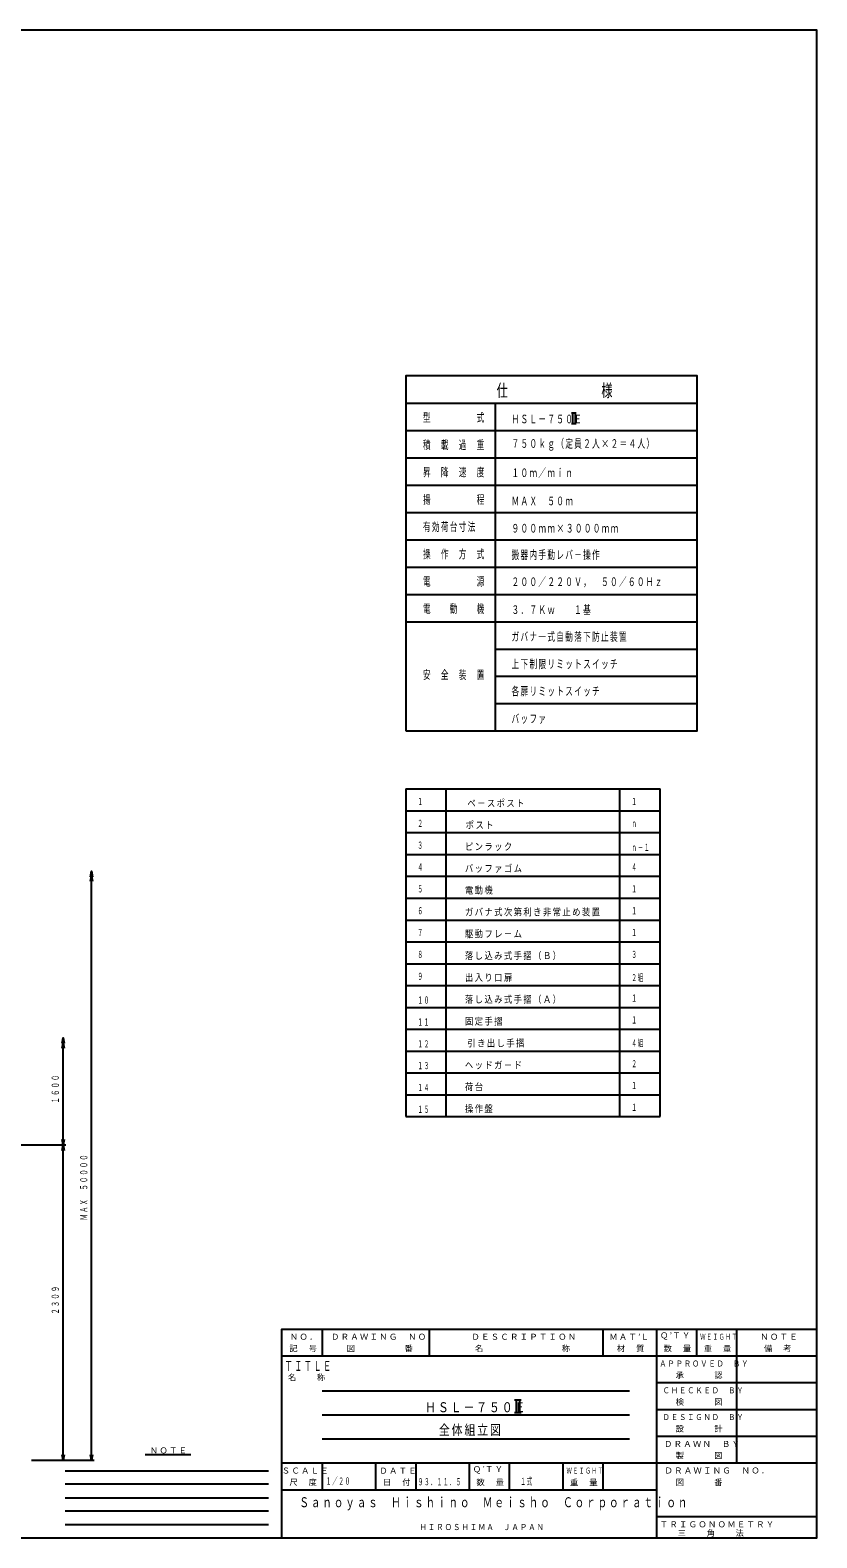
# Model space of a CAD drawing. Units: millimetres, scale not verified. Extents: x -15900 to 15420, y -11200 to 10886.
# Drawn here: x 3889 to 15420, y -11200 to 10886 of the extents above; entities that cross this region are included whole.
import ezdxf
from ezdxf.enums import TextEntityAlignment as Align

# ---------------------------------------------------------------- set-up
doc = ezdxf.new("R2010")
doc.units = ezdxf.units.MM
doc.header["$LTSCALE"] = 40
doc.layers.add('0-0_1', color=1, linetype='Continuous')
doc.styles.add('ＭＳ ゴシック', font='')
doc.styles.get('ＭＳ ゴシック').set_extended_font_data('MS Gothic')

msp = doc.modelspace()

# ---------------------------------------------------------------- linework, layer by layer
at = {"layer": '0-0_1', "color": 5}
for p, q in [((9397.04, 5420.52), (13667.04, 5420.52)), ((10707.04, 5420.52), (10707.04, 620.52)), ((11822.86, 5281.62), (11892.86, 5281.62)), ((11822.86, 5123.54), (11892.86, 5123.54)), ((11840.36, 5281.62), (11840.36, 5123.54)), ((11875.36, 5281.62), (11875.36, 5123.54)), ((9397.04, 5020.52), (13667.04, 5020.52)), ((9397.04, 4620.52), (13667.04, 4620.52)), ((9397.04, 4220.52), (13667.04, 4220.52)), ((9397.04, 3820.52), (13667.04, 3820.52)), ((9397.04, 3420.52), (13667.04, 3420.52)), ((9397.04, 3020.52), (13667.04, 3020.52)), ((9397.04, 2620.52), (13667.04, 2620.52)), ((9397.04, 2220.52), (13667.04, 2220.52)), ((10707.04, 1820.52), (13667.04, 1820.52)), ((10707.04, 1420.52), (13667.04, 1420.52)), ((10707.04, 1020.52), (13667.04, 1020.52)), ((9397.04, -229.39), (9397.04, -5029.39)), ((9397.04, -229.39), (13121.04, -229.39)), ((9985.04, -5029.39), (9985.04, -229.39)), ((12533.04, -5029.39), (12533.04, -229.39)), ((13121.04, -5029.39), (13121.04, -229.39)), ((9397.04, -549.39), (13121.04, -549.39)), ((9397.04, -869.39), (13121.04, -869.39)), ((9397.04, -1189.39), (13121.04, -1189.39)), ((9397.04, -1509.39), (13121.04, -1509.39)), ((9397.04, -1829.39), (13121.04, -1829.39)), ((9397.04, -2149.39), (13121.04, -2149.39)), ((9397.04, -2469.39), (13121.04, -2469.39)), ((9397.04, -2789.39), (13121.04, -2789.39)), ((9397.04, -3109.39), (13121.04, -3109.39)), ((9397.04, -3429.39), (13121.04, -3429.39)), ((9397.04, -3749.39), (13121.04, -3749.39)), ((9397.04, -4069.39), (13121.04, -4069.39)), ((9397.04, -4389.39), (13121.04, -4389.39)), ((9397.04, -4709.39), (13121.04, -4709.39)), ((9397.04, -5029.39), (13121.04, -5029.39)), ((10988.52, -9176.58), (11088.52, -9176.58)), ((11013.52, -9176.58), (11013.52, -9361.9)), ((11063.52, -9176.58), (11063.52, -9361.9)), ((10988.52, -9361.9), (11088.52, -9361.9)), ((6243.4, -9984.8), (5577, -9984.8)), ((4404.8, -10220), (7384, -10220)), ((7384, -10416), (4404.8, -10416)), ((4404.8, -10612), (7384, -10612)), ((7384, -10808), (4404.8, -10808)), ((4404.8, -11004), (7384, -11004))]:
    msp.add_line(p, q, dxfattribs=at)
at = {"layer": '0-0_1', "color": 4}
for p, q in [((4789.41, -10062.56), (4789.41, -1435.18)), ((4372.71, -5444.56), (4372.71, -3875.61)), ((2230.08, -5444.56), (4412.71, -5444.56)), ((4372.71, -10062.56), (4372.71, -5444.56)), ((3909.48, -10062.56), (4829.41, -10062.56))]:
    msp.add_line(p, q, dxfattribs=at)
at = {"layer": '0-0_1', "color": 7}
for p, q in [((8168, -8142.4), (8168, -8534.4)), ((9736, -8142.4), (9736, -8534.4)), ((12284, -8142.4), (12284, -8534.4)), ((13068, -8142.4), (13068, -11200)), ((13656, -8142.4), (13656, -8534.4)), ((14244, -8142.4), (14244, -10102.4)), ((7580, -8534.4), (15420, -8534.4)), ((8168, -9044), (12676, -9044)), ((13068, -8926.4), (15420, -8926.4)), ((8168, -9396.8), (12676, -9396.8)), ((13068, -9318.4), (15420, -9318.4)), ((13068, -9710.4), (15420, -9710.4)), ((8168, -9749.6), (12676, -9749.6)), ((7580, -10102.4), (15420, -10102.4)), ((8168, -10102.4), (8168, -10494.4)), ((8952, -10102.4), (8952, -10494.4)), ((9540, -10102.4), (9540, -10494.4)), ((10324, -10102.4), (10324, -10494.4)), ((10912, -10102.4), (10912, -10494.4)), ((11696, -10102.4), (11696, -10494.4)), ((12284, -10102.4), (12284, -10494.4)), ((7580, -10494.4), (13068, -10494.4)), ((13068, -10886.4), (15420, -10886.4))]:
    msp.add_line(p, q, dxfattribs=at)
msp.add_lwpolyline([(-15900, -11200), (15420, -11200), (15420, 10886.4), (-15900, 10886.4)], close=True, dxfattribs=at)
at = {"layer": '0-0_1', "color": 5}
msp.add_lwpolyline([(9397.04, 620.52), (13667.04, 620.52), (13667.04, 5820.52), (9397.04, 5820.52)], close=True, dxfattribs=at)
at = {"layer": '0-0_1', "color": 4}
for points in [[(4775.3, -1515.18), (4789.41, -1435.18), (4803.52, -1515.18)], [(4775.3, -1582.3), (4789.41, -1502.3), (4803.52, -1582.3)], [(4358.61, -3955.61), (4372.71, -3875.61), (4386.82, -3955.61)], [(4358.61, -4027.59), (4372.71, -3947.59), (4386.82, -4027.59)], [(4386.82, -5364.56), (4372.71, -5444.56), (4358.61, -5364.56)], [(4358.61, -5524.56), (4372.71, -5444.56), (4386.82, -5524.56)], [(4386.82, -9982.56), (4372.71, -10062.56), (4358.61, -9982.56)], [(4803.52, -9982.56), (4789.41, -10062.56), (4775.3, -9982.56)]]:
    msp.add_lwpolyline(points, dxfattribs=at)
at = {"layer": '0-0_1', "color": 7}
msp.add_lwpolyline([(7580, -11200), (7580, -8142.4), (15420, -8142.4)], dxfattribs=at)

# ---------------------------------------------------------------- texts
at = {"layer": '0-0_1', "color": 7, "style": 'ＭＳ ゴシック', "width": 0.55}
for s, p in [('１', (9567.04, -496.35)), ('１', (12703.04, -496.35)), ('２', (9567.04, -816.35)), ('ｎ', (12703.04, -816.35)), ('３', (9567.04, -1136.35)), ('４', (9567.04, -1456.35)), ('４', (12703.04, -1456.35)), ('５', (9567.04, -1776.35)), ('１', (12703.04, -1776.35)), ('６', (9567.04, -2096.35)), ('１', (12703.04, -2096.35)), ('７', (9567.04, -2416.35)), ('１', (12703.04, -2416.35)), ('８', (9567.04, -2736.35)), ('３', (12703.04, -2736.35)), ('９', (9567.04, -3056.35)), ('１', (12703.04, -3376.35)), ('１', (12703.04, -3696.35)), ('２', (12703.04, -4336.35)), ('１', (12703.04, -4656.35)), ('１', (12703.04, -4976.35))]:
    msp.add_text(s, height=102.6, dxfattribs=at).set_placement(p, align=Align.BOTTOM_LEFT)
at = {"layer": '0-0_1', "color": 7, "attachment_point": 7, "style": 'ＭＳ ゴシック'}
for s, insert, char_height in [('\\T1.17;\\W0.65;仕\u3000\u3000\u3000\u3000\u3000\u3000\u3000様', (10727.7, 5494.84), 184.8), ('\\T1.17;\\W0.65;型\u3000\u3000\u3000\u3000\u3000式', (9646.93, 5134.58), 123.2), ('\\T1.17;\\W0.65;ＨＳＬ－７５０Ｅ', (10945.2, 5124.64), 123.2), ('\\T1.17;\\W0.65;積\u3000載\u3000過\u3000重', (9646.93, 4734.58), 123.2), ('\\T1.17;\\W0.65;７５０ｋｇ（定員２人×２＝４人）', (10945.2, 4724.64), 123.2), ('\\T1.17;\\W0.65;昇\u3000降\u3000速\u3000度\u3000', (9646.93, 4334.58), 123.2), ('\\T1.17;\\W0.65;１０ｍ／ｍｉｎ', (10945.2, 4324.64), 123.2), ('\\T1.17;\\W0.65;揚\u3000\u3000\u3000\u3000\u3000程', (9646.93, 3934.58), 123.2), ('\\T1.17;\\W0.65;ＭＡＸ\u3000５０ｍ', (10945.2, 3924.64), 123.2), ('\\T1.17;\\W0.65;有効荷台寸法', (9646.93, 3534.58), 123.2), ('\\T1.17;\\W0.65;９００ｍｍ×３０００ｍｍ', (10945.2, 3524.64), 123.2), ('\\T1.17;\\W0.65;操\u3000作\u3000方\u3000式', (9646.93, 3134.58), 123.2), ('\\T1.17;\\W0.65;搬器内手動レバ－操作', (10945.2, 3124.64), 123.2), ('\\T1.17;\\W0.65;電\u3000\u3000\u3000\u3000\u3000源', (9646.93, 2734.58), 123.2), ('\\T1.17;\\W0.65;２００／２２０Ｖ，\u3000５０／６０Ｈｚ', (10945.2, 2724.64), 123.2), ('\\T1.17;\\W0.65;電\u3000\u3000動\u3000\u3000機', (9646.93, 2334.58), 123.2), ('\\T1.17;\\W0.65;３．７Ｋｗ\u3000\u3000１基', (10945.2, 2324.64), 123.2), ('\\T1.17;\\W0.65;ガバナ一式自動落下防止装置', (10945.2, 1924.64), 123.2), ('\\T1.17;\\W0.65;上下制限リミットスイッチ', (10945.2, 1524.64), 123.2), ('\\T1.17;\\W0.65;安\u3000全\u3000装\u3000置', (9646.93, 1367.25), 123.2), ('\\T1.17;\\W0.65;各扉リミットスイッチ', (10945.2, 1124.64), 123.2), ('\\T1.17;\\W0.65;バッファ', (10945.2, 724.64), 123.2), ('\\T1.17;\\W0.85;\u3000ベ－スポスト', (10155.04, -496.35), 102.6), ('\\T1.17;\\W0.85;ポスト', (10273.73, -816.35), 102.6), ('\\T1.17;\\W0.85;ピンラック', (10262.05, -1136.35), 102.6), ('\\T1.17;\\W0.55;ｎ－１', (12703.04, -1136.35), 102.6), ('\\T1.17;\\W0.85;バッファゴム', (10262.05, -1456.35), 102.6), ('\\T1.17;\\W0.85;電動機', (10262.05, -1776.35), 102.6), ('\\T1.17;\\W0.85;ガバナ式次第利き非常止め装置', (10262.05, -2096.35), 102.6), ('\\T1.17;\\W0.85;駆動フレ－ム', (10262.05, -2416.35), 102.6), ('\\T1.17;\\W0.85;落し込み式手摺（Ｂ）', (10262.05, -2736.35), 102.6), ('\\T1.17;\\W0.85;出入り口扉', (10262.05, -3056.35), 102.6), ('\\T1.17;\\W0.55;２組', (12703.04, -3056.35), 102.6), ('\\T1.17;\\W0.55;１０', (9567.04, -3376.35), 102.6), ('\\T1.17;\\W0.85;落し込み式手摺（Ａ）', (10262.05, -3376.35), 102.6), ('\\T1.17;\\W0.55;１１', (9567.04, -3696.35), 102.6), ('\\T1.17;\\W0.85;固定手摺', (10262.05, -3696.35), 102.6), ('\\T1.17;\\W0.55;１２', (9567.04, -4016.35), 102.6), ('\\T1.17;\\W0.85;\u3000引き出し手摺', (10155.04, -4016.35), 102.6), ('\\T1.17;\\W0.55;４組', (12703.04, -4016.35), 102.6), ('\\T1.17;\\W0.55;１３', (9567.04, -4336.35), 102.6), ('\\T1.17;\\W0.85;ヘッドガ－ド', (10262.05, -4336.35), 102.6), ('\\T1.17;\\W0.55;１４', (9567.04, -4656.35), 102.6), ('\\T1.17;\\W0.85;荷台', (10262.05, -4656.35), 102.6), ('\\T1.17;\\W0.85;操作盤', (10262.05, -4976.35), 102.6), ('\\T1.17;\\W0.55;１５', (9567.04, -4976.35), 102.6), ('\\T1.17;記\u3000号', (7689.5, -8478.98), 86.22), ('\\T1.17;ＮＯ．', (7695.8, -8300.06), 86.22), ('\\T1.17;ＤＲＡＷＩＮＧ\u3000ＮＯ．', (8300.55, -8300.06), 86.22), ('\\T1.17;図\u3000\u3000\u3000\u3000\u3000番', (8529.44, -8478.98), 86.22), ('\\T1.17;ＤＥＳＣＲＩＰＴＩＯＮ', (10358.55, -8300.06), 86.22), ('\\T1.17;名\u3000\u3000\u3000\u3000\u3000\u3000\u3000\u3000称', (10411.04, -8478.98), 86.22), ('\\T1.17;ＭＡＴ’Ｌ', (12377.35, -8300.06), 86.22), ('\\T1.17;材\u3000質', (12488.64, -8478.98), 86.22), ('\\T1.17;Ｑ’ＴＹ', (13122.15, -8300.06), 86.22), ('\\T1.17;数\u3000量', (13174.64, -8478.98), 86.22), ('\\T1.17;\\W0.65;ＷＥＩＧＨＴ', (13710.15, -8300.06), 86.22), ('\\T1.17;重\u3000量', (13762.64, -8478.98), 86.22), ('\\T1.17;ＮＯＴＥ', (14592.15, -8300.06), 86.22), ('\\T1.17;備\u3000考', (14644.64, -8478.98), 86.22), ('\\T1.17;\\W0.6;ＴＩＴＬＥ', (7617.9, -8754), 143.7), ('\\T1.17;\\W0.85;ＡＰＰＲＯＶＥＤ\u3000ＢＹ', (13112.35, -8692.06), 86.22), ('\\T1.17;名\u3000\u3000称', (7669.46, -8902.97), 86.22), ('\\T1.17;承\u3000\u3000\u3000認', (13351.04, -8870.98), 86.22), ('\\T1.17;\\W0.85;ＣＨＥＣＫＥＤ\u3000ＢＹ', (13161.35, -9084.06), 86.22), ('\\T1.17;\\W0.8;ＨＳＬ－７５０Ｅ', (9678.5, -9362.18), 146.6), ('\\T1.17;検\u3000\u3000\u3000図', (13351.04, -9262.98), 86.22), ('\\T1.17;\\W0.85;ＤＥＳＩＧＮＤ\u3000ＢＹ', (13161.35, -9476.06), 86.22), ('\\T1.17;\\W0.8;全体組立図', (9880.64, -9708.25), 146.6), ('\\T1.17;設\u3000\u3000\u3000計', (13351.04, -9654.98), 86.22), ('\\T1.17;ＮＯＴＥ', (5643.98, -9965.2), 86.22), ('\\T1.17;ＤＲＡＷＮ\u3000ＢＹ', (13180.95, -9868.06), 86.22), ('\\T1.17;製\u3000\u3000\u3000図', (13351.04, -10046.98), 86.22), ('\\T1.17;Ｑ’ＴＹ', (10378.15, -10260.06), 86.22), ('\\T1.17;ＳＣＡＬＥ', (7578.2, -10260.06), 86.22), ('\\T1.17;尺\u3000度', (7689.5, -10438.98), 86.22), ('\\T1.17;\\W0.55;１／２０', (8223.84, -10432.35), 102.6), ('\\T1.17;ＤＡＴＥ', (9009, -10260.06), 86.22), ('\\T1.17;日\u3000付', (9061.5, -10438.98), 86.22), ('\\T1.17;\\W0.55;９３．１１．５', (9572.48, -10432.35), 102.6), ('\\T1.17;数\u3000量', (10430.64, -10438.98), 86.22), ('\\T1.17;\\W0.55;１式', (11075.77, -10435.44), 102.6), ('\\T1.17;\\W0.65;ＷＥＩＧＨＴ', (11750.15, -10260.06), 86.22), ('\\T1.17;重\u3000量', (11802.64, -10438.98), 86.22), ('\\T1.17;ＤＲＡＷＩＮＧ\u3000ＮＯ．', (13188.14, -10259.09), 86.22), ('\\T1.17;図\u3000\u3000\u3000番', (13351.04, -10438.98), 86.22), ('\\T1.17;\\W0.7;Ｓａｎｏｙａｓ\u3000Ｈｉｓｈｉｎｏ\u3000Ｍｅｉｓｈｏ\u3000Ｃｏｒｐｏｒａｔｉｏｎ', (7833.67, -10798.14), 146.6), ('\\T1.17;\\W0.85;ＨＩＲＯＳＨＩＭＡ\u3000ＪＡＰＡＮ', (9598.88, -11088.15), 87.98), ('\\T1.17;ＴＲＩＧＯＮＯＭＥＴＲＹ', (13118.02, -11047.14), 86.22), ('\\T1.17;三\u3000\u3000角\u3000\u3000法', (13381.53, -11184.32), 86.22)]:
    msp.add_mtext(s, dxfattribs=dict(at, insert=insert, char_height=char_height))
at = {"layer": '0-0_1', "color": 7, "char_height": 102.6, "attachment_point": 7, "rotation": 90, "style": 'ＭＳ ゴシック'}
for s, insert in [('\\T1.17;\\W0.65;１６００', (4312.71, -4836.08)), ('\\T1.17;\\W0.65;ＭＡＸ\u3000５００００', (4729.41, -6549.56)), ('\\T1.17;\\W0.65;２３０９', (4312.71, -7929.56))]:
    msp.add_mtext(s, dxfattribs=dict(at, insert=insert))

doc.saveas('drawing.dxf')
